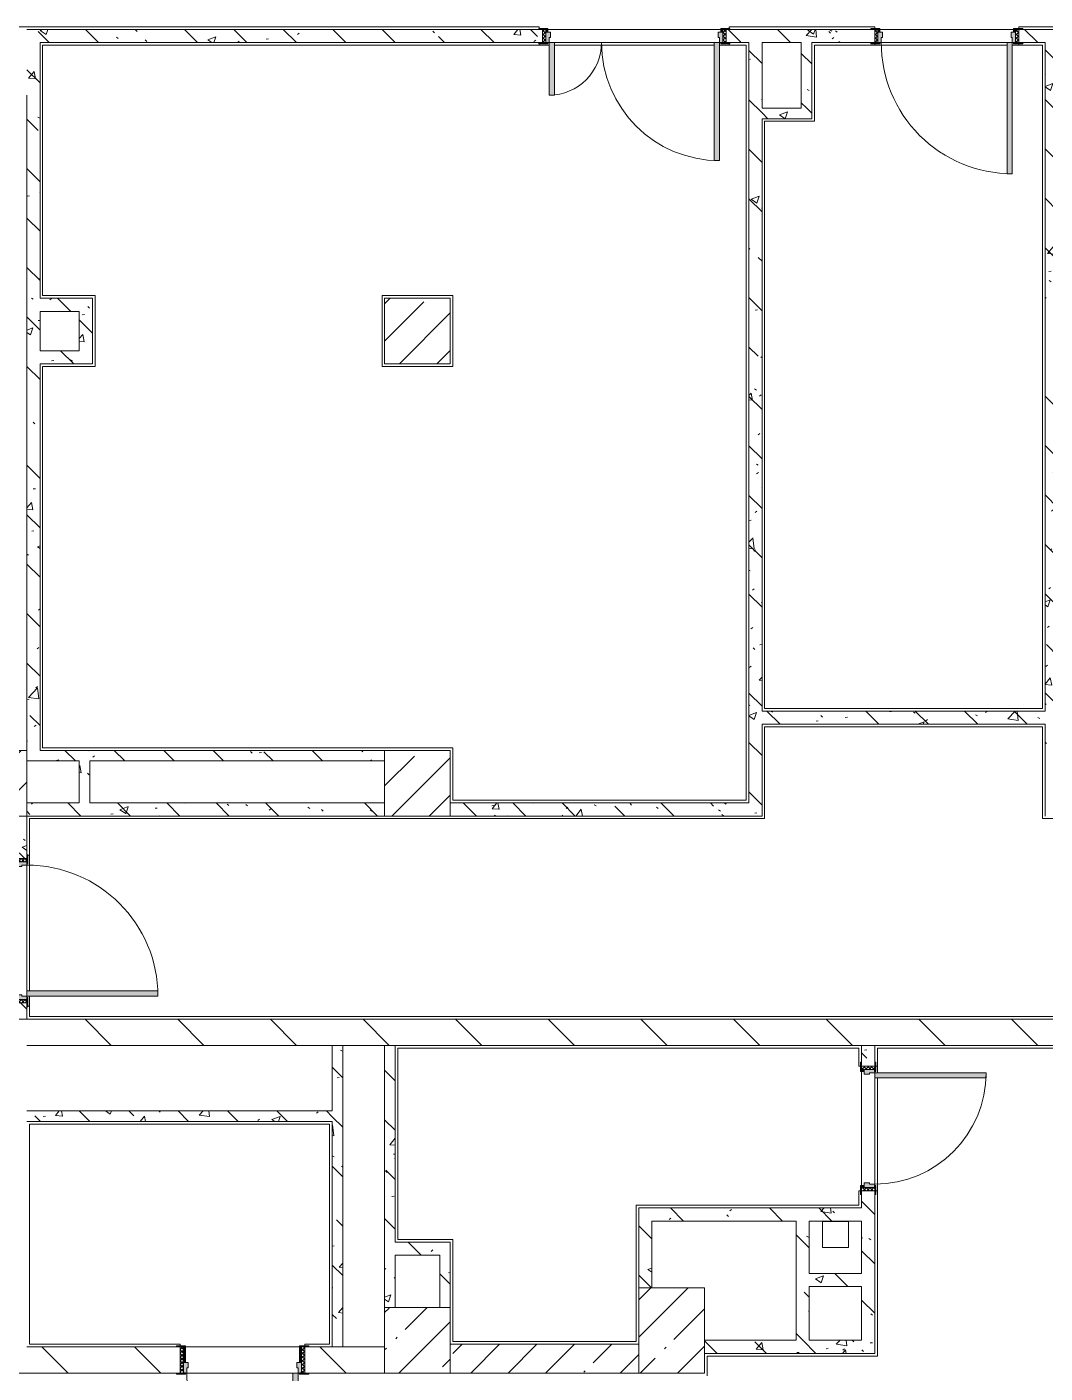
# Model space of a CAD drawing. Header units: millimetres. Extents: x 81671 to 282875, y -8553 to 29000.
# Drawn here: x 218569 to 226339, y 10900 to 21170 of the extents above; entities that cross this region are included whole.
import ezdxf

# ---------------------------------------------------------------- set-up
doc = ezdxf.new("R2010")
doc.units = ezdxf.units.MM
for name, color, linetype, lineweight, true_color in [('A-DOOR-5', 7, 'Continuous', 5, 0xe2e2e2), ('A-DOOR-6', 7, 'Continuous', 5, 0xaaaaaa), ('A-DOOR-FRAM-3', 7, 'Continuous', 5, 0xe2e2e2), ('A-DOOR-FRAM-4', 7, 'Continuous', 5, 0xaaaaaa), ('A-FLOR-3', 7, 'Continuous', 5, 0xaaaaaa), ('I-WALL-7', 7, 'Continuous', 5, 0x787878)]:
    doc.layers.add(name, color=color, linetype=linetype, lineweight=lineweight, true_color=true_color)
for name, color, linetype, lineweight in [('A-WALL', 7, 'Continuous', 9), ('I-WALL-5', 7, 'Continuous', 5), ('S-COLS-2', 7, 'Continuous', 5)]:
    doc.layers.add(name, color=color, linetype=linetype, lineweight=lineweight)
pattern_1 = [(135, (147759.1, 0), (-377.1708, -377.1708), [533.4, -88.9, 17.78, -88.9]), (135, (147759.1, 376.94), (-377.1708, -377.1708), []), (50, (147759.1, 0), (637.6445, -55.7866), [66.675, -733.425]), (355, (147759.1, 0), (-123.3494, 668.699), [53.34, -586.74]), (100.451, (147812.23, -4.65), (514.299, 612.908), [56.665, -623.315]), (46.184, (147759.1, 177.8), (948.7764, -147.15), [100.012, -1100.137]), (96.636, (147838.2, 165.5), (830.909, 865.997), [84.998, -934.973]), (351.184, (147759.1, 177.8), (830.918, 865.988), [80.01, -880.11]), (21, (147848, 133.35), (530.6506, -357.9283), [66.675, -733.425]), (326, (147848, 133.35), (216.308, 644.6585), [53.34, -586.74]), (71.451, (147892.2, 103.5), (746.9596, 286.7243), [56.665, -623.315]), (37.5, (147759.1, 0), (10.81053, 295.9426), [16.764, -562.864, 16.764, -578.866, -588.962]), (37.5, (147759.1, 0), (10.81053, 295.9426), [-1175.258, 16.764, -572.198]), (7.5, (147759.1, 0), (233.8692, 350.6318), [16.764, -322.834, 16.764, -549.529, -224.472]), (7.5, (147759.1, 0), (233.8692, 350.6318), [-905.891, 16.764, -207.708]), (327.5, (147560.85, 0), (474.5678, -20.0513), [16.764, -205.486, 16.764, -676.656, -920.115]), (327.5, (147560.85, 0), (474.5678, -20.0513), [-915.67, 16.764, -903.351]), (317.5, (147471.95, 0), (518.4522, 88.9934), [16.764, -272.161, 16.764, -443.738, -653.415]), (317.5, (147471.95, 0), (518.4522, 88.9934), [-749.427, 16.764, -636.651])]
pattern_2 = [(135, (1751.41, 114.685), (-14.14214, -14.14214), []), (225, (1751.41, 114.685), (14.14214, -14.14214), [])]
pattern_3 = [(45, (-371.384, 114.685), (-14.1421, 14.1421), []), (135, (-371.384, 114.685), (-14.1421, -14.1421), [])]
pattern_4 = [(135, (147759.1, 0), (-353.5534, -353.5534), [])]

# ---------------------------------------------------------------- blocks, each defined once
blk = doc.blocks.new('110_Дверь_СКБ_2Ст - Д-10а_п__ СОШ_Дв_1450x2100h_Горячий цех 2-32185694-1_4_3_птичка')
at = {"layer": 'A-DOOR-5'}
for points in [[(-598, 950), (-638, 950), (-638, 50), (-598, 50), (-598, 338)], [(622, 450), (622, 50), (662, 50), (662, 450)]]:
    blk.add_hatch(color=256, dxfattribs=at).paths.add_polyline_path(points)
h = blk.add_hatch(color=256, dxfattribs=at)
h.paths.add_polyline_path([(-638, 50), (-663, 50), (-663, -30), (-628, -30), (-628, 10), (-638, 10)])
h.paths.add_polyline_path([(687, 50), (662, 50), (662, 10), (652, 10), (652, -30), (687, -30)])
at = {"layer": 'A-DOOR-6'}
h = blk.add_hatch(dxfattribs=at)
h.set_pattern_fill('FP_23', color=256, style=0, pattern_type=2)
h.set_pattern_definition([(135, (1601.41, 114.685), (-14.14214, -14.14214), []), (225, (1601.41, 114.685), (14.14214, -14.14214), [])])
h.paths.add_polyline_path([(712, 50), (687, 50), (687, -50), (712, -50)])
at = {"layer": 'A-DOOR-FRAM-3'}
for points in [[(-712, 58), (-718, 58), (-718, 50), (-648, 50), (-648, 58), (-688, 58)], [(742, 58), (672, 58), (672, 50), (742, 50)], [(-663, -50), (-718, -50), (-718, -58), (-648, -58), (-648, -50)], [(-663, -30), (-663, -50), (-648, -50), (-648, -30)], [(672, -30), (672, -50), (687, -50), (687, -30)], [(712, -50), (672, -50), (672, -58), (742, -58), (737, -50), (737, -50)]]:
    blk.add_hatch(color=256, dxfattribs=at).paths.add_polyline_path(points)
at = {"layer": 'A-DOOR-FRAM-4'}
h = blk.add_hatch(dxfattribs=at)
h.set_pattern_fill('FP_24', color=256, style=0, pattern_type=2)
h.set_pattern_definition([(45, (-521.384, 114.685), (-14.1421, 14.1421), []), (135, (-521.384, 114.685), (-14.1421, -14.1421), [])])
h.paths.add_polyline_path([(-688, 50), (-688, -50), (-663, -50), (-663, 50)])
at = {"layer": 'A-DOOR-6'}
for p, q in [((-638, 950), (-638, 50)), ((-598, 950), (-638, 950)), ((-598, 50), (-598, 950)), ((662, 450), (622, 450)), ((622, 450), (622, 50)), ((662, 50), (662, 450)), ((-638, 50), (-598, 50)), ((622, 50), (662, 50))]:
    blk.add_line(p, q, dxfattribs=at)
for centre, radius, start, end in [((-638, 50), 900, 0, 90), ((662, 50), 400, 90, 180)]:
    blk.add_arc(centre, radius, start, end, dxfattribs=at)
at = {"layer": 'A-DOOR-FRAM-4'}
for p, q in [((-648, 58), (-718, 58)), ((-718, 58), (-718, 50)), ((-718, 50), (-648, 50)), ((-663, 50), (-688, 50)), ((-688, 50), (-688, -50)), ((-638, 50), (-663, 50)), ((-663, 50), (-663, -30)), ((-663, -50), (-663, 50)), ((-648, 50), (-648, 58)), ((-638, 10), (-638, 50)), ((-628, 10), (-638, 10)), ((-628, -30), (-628, 10)), ((662, 10), (652, 10)), ((652, 10), (652, -30)), ((662, 50), (662, 10)), ((687, 50), (662, 50)), ((742, 58), (672, 58)), ((672, 58), (672, 50)), ((672, 50), (742, 50)), ((687, -30), (687, 50)), ((712, 50), (687, 50)), ((687, 50), (687, -50)), ((712, -50), (712, 50)), ((742, 50), (742, 58)), ((-648, -50), (-718, -50)), ((-718, -50), (-718, -58)), ((-718, -58), (-648, -58)), ((-688, -50), (-663, -50)), ((-663, -30), (-628, -30)), ((-648, -30), (-663, -30)), ((-663, -30), (-663, -50)), ((-663, -50), (-648, -50)), ((-648, -50), (-648, -30)), ((-648, -58), (-648, -50)), ((652, -30), (687, -30)), ((687, -30), (672, -30)), ((672, -30), (672, -50)), ((672, -50), (687, -50)), ((742, -50), (672, -50)), ((672, -50), (672, -58)), ((672, -58), (742, -58)), ((687, -50), (687, -30)), ((687, -50), (712, -50)), ((742, -58), (742, -50))]:
    blk.add_line(p, q, dxfattribs=at)
blk = doc.blocks.new('BSC_Колонна _Прямоугольная - 650х500-23287315-1_4_3_птичка')
at = {"layer": 'S-COLS-2'}
h = blk.add_hatch(dxfattribs=at)
h.set_pattern_fill('FP_152', color=256, style=0, pattern_type=2)
h.set_pattern_definition([(135, (11225, -75730), (-285.1231, -285.1231), []), (135, (11225, -75444.88), (-285.1231, -285.1231), [504.031, -100.806, 16.764, -84.042])])
h.paths.add_polyline_path([(325, -30), (325, 250), (-325, 250), (-325, -250), (325, -250), (325, -107)])
for p, q in [((325, 250), (-325, 250)), ((-325, 250), (-325, -250)), ((325, -250), (325, 250)), ((-325, -250), (325, -250))]:
    blk.add_line(p, q, dxfattribs=at)
blk = doc.blocks.new('BSC_Колонна _Прямоугольная - 500х500-V98-1_4_3_птичка')
at = {"layer": 'S-COLS-2'}
h = blk.add_hatch(dxfattribs=at)
h.set_pattern_fill('FP_153', color=256, style=0, pattern_type=2)
h.set_pattern_definition([(45, (-73790, -11150), (-285.1231, 285.1231), []), (45, (-73504.88, -11150), (-285.1231, 285.1231), [504.031, -100.806, 16.764, -84.042])])
h.paths.add_polyline_path([(-250, -250), (250, -250), (250, 250), (-250, 246)])
for p, q in [((250, 250), (-250, 250)), ((-250, 250), (-250, -250)), ((250, -250), (250, 250)), ((-250, -250), (250, -250))]:
    blk.add_line(p, q, dxfattribs=at)
blk = doc.blocks.new('110_Дверь_СКБ_1Ст_Внутренняя1 - Д-7_п__950x2100h_Туалет EW30-32892359-1_4_3_птичка')
at = {"layer": 'A-DOOR-5'}
h = blk.add_hatch(color=256, dxfattribs=at)
h.paths.add_polyline_path([(462, 19), (462, 50), (437, 50), (437, 10), (427, 10), (427, -30), (462, -30), (462, -19)])
h.paths.add_polyline_path([(-403, -6), (-403, 10), (-413, 10), (-413, 50), (-438, 50), (-438, -30), (-403, -30)])
at = {"layer": 'A-DOOR-6'}
h = blk.add_hatch(dxfattribs=at)
h.set_pattern_fill('FP_21', color=256, style=0, pattern_type=2)
h.set_pattern_definition([(135, (1826.41, 114.685), (-14.14214, -14.14214), []), (225, (1826.41, 114.685), (14.14214, -14.14214), [])])
h.paths.add_polyline_path([(487, -50), (487, 50), (462, 50), (462, -50)])
at = {"layer": 'A-DOOR-FRAM-3'}
for points in [[(-373, 900), (-413, 900), (-413, 50), (-373, 50), (-373, 563)], [(-423, 50), (-423, 58), (-493, 58), (-493, 50), (-438, 50)], [(517, 58), (447, 56), (447, 50), (517, 50)], [(-423, -50), (-493, -50), (-493, -58), (-423, -58)], [(-423, -30), (-438, -30), (-438, -50), (-423, -50)], [(462, -30), (447, -30), (447, -50), (462, -50)], [(517, -50), (447, -50), (447, -58), (517, -58)]]:
    blk.add_hatch(color=256, dxfattribs=at).paths.add_polyline_path(points)
at = {"layer": 'A-DOOR-FRAM-4'}
h = blk.add_hatch(dxfattribs=at)
h.set_pattern_fill('FP_22', color=256, style=0, pattern_type=2)
h.set_pattern_definition([(45, (-296.384, 114.685), (-14.1421, 14.1421), []), (135, (-296.384, 114.685), (-14.1421, -14.1421), [])])
h.paths.add_polyline_path([(-438, -50), (-438, 50), (-463, 50), (-457, -50)])
at = {"layer": 'A-DOOR-6'}
for p, q in [((-413, 900), (-413, 50)), ((-373, 900), (-413, 900)), ((-373, 50), (-373, 900)), ((-413, 50), (-373, 50))]:
    blk.add_line(p, q, dxfattribs=at)
blk.add_arc((-413, 50), 850, 360, 90, dxfattribs=at)
at = {"layer": 'A-DOOR-FRAM-4'}
for p, q in [((-423, 58), (-493, 58)), ((-493, 58), (-493, 50)), ((-493, 50), (-423, 50)), ((-438, 50), (-463, 50)), ((-463, 50), (-463, -50)), ((-413, 50), (-438, 50)), ((-438, 50), (-438, -30)), ((-438, -50), (-438, 50)), ((-423, 50), (-438, 50)), ((-438, 50), (-438, 49)), ((-438, 49), (-423, 49)), ((-423, 50), (-423, 58)), ((-423, 49), (-423, 50)), ((-413, 10), (-413, 50)), ((-403, 10), (-413, 10)), ((-403, -30), (-403, 10)), ((437, 10), (427, 10)), ((427, 10), (427, -30)), ((437, 50), (437, 10)), ((462, 50), (437, 50)), ((517, 58), (447, 58)), ((447, 58), (447, 50)), ((462, 50), (447, 50)), ((447, 50), (447, 49)), ((447, 50), (517, 50)), ((447, 49), (462, 49)), ((462, -30), (462, 50)), ((487, 50), (462, 50)), ((462, 50), (462, -50)), ((462, 49), (462, 50)), ((487, -50), (487, 50)), ((517, 50), (517, 58)), ((-423, -50), (-493, -50)), ((-493, -50), (-493, -58)), ((-493, -58), (-423, -58)), ((-463, -50), (-438, -50)), ((-438, -30), (-403, -30)), ((-423, -30), (-438, -30)), ((-438, -30), (-438, -50)), ((-438, -50), (-423, -50)), ((-423, -50), (-423, -30)), ((-423, -58), (-423, -50)), ((427, -30), (462, -30)), ((462, -30), (447, -30)), ((447, -30), (447, -50)), ((447, -50), (462, -50)), ((517, -50), (447, -50)), ((447, -50), (447, -58)), ((447, -58), (517, -58)), ((462, -50), (462, -30)), ((462, -50), (487, -50)), ((517, -58), (517, -50))]:
    blk.add_line(p, q, dxfattribs=at)
blk = doc.blocks.new('110_Дверь_СКБ_1Ст_Внутренняя1 - Д-17д _Д-9_ 950x2100h_ПУИ_ С_У персонала-24300662-1_4_3_птичка')
at = {"layer": 'A-DOOR-5'}
h = blk.add_hatch(color=256, dxfattribs=at)
h.paths.add_polyline_path([(462, 100), (437, 100), (437, 60), (427, 60), (427, 20), (462, 20)])
h.paths.add_polyline_path([(-423, 100), (-438, 100), (-438, 20), (-403, 20), (-403, 60), (-413, 60), (-413, 100)])
at = {"layer": 'A-DOOR-6'}
h = blk.add_hatch(dxfattribs=at)
h.set_pattern_fill('FP_6', color=256, style=0, pattern_type=2)
h.set_pattern_definition([(135, (1826.41, 164.685), (-14.14214, -14.14214), []), (225, (1826.41, 164.685), (14.14214, -14.14214), [])])
h.paths.add_polyline_path([(487, 100), (462, 100), (462, -100), (487, -100)])
at = {"layer": 'A-DOOR-FRAM-3'}
for points in [[(-413, 950), (-413, 100), (-373, 104), (-373, 950), (-401, 950)], [(-463, 108), (-493, 108), (-493, 100), (-423, 104), (-423, 108), (-454, 108)], [(447, 108), (447, 100), (517, 100), (517, 108), (462, 108)], [(-423, 20), (-438, 20), (-438, -100), (-423, -100)], [(447, 20), (447, -100), (462, -100), (462, 20)], [(-423, -100), (-493, -100), (-493, -108), (-423, -108)], [(517, -100), (447, -100), (447, -108), (517, -108)]]:
    blk.add_hatch(color=256, dxfattribs=at).paths.add_polyline_path(points)
at = {"layer": 'A-DOOR-FRAM-4'}
h = blk.add_hatch(dxfattribs=at)
h.set_pattern_fill('FP_7', color=256, style=0, pattern_type=2)
h.set_pattern_definition([(45, (-296.384, 164.685), (-14.1421, 14.1421), []), (135, (-296.384, 164.685), (-14.1421, -14.1421), [])])
h.paths.add_polyline_path([(-463, 100), (-463, -100), (-438, -100), (-438, 100)])
at = {"layer": 'A-DOOR-6'}
for p, q in [((-413, 950), (-413, 100)), ((-373, 950), (-413, 950)), ((-373, 100), (-373, 950)), ((-413, 100), (-373, 100))]:
    blk.add_line(p, q, dxfattribs=at)
blk.add_arc((-413, 100), 850, 360, 90, dxfattribs=at)
at = {"layer": 'A-DOOR-FRAM-4'}
for p, q in [((-423, 108), (-493, 108)), ((-493, 108), (-493, 100)), ((-423, 100), (-423, 108)), ((517, 108), (447, 108)), ((447, 108), (447, 100)), ((517, 100), (517, 108)), ((-493, 100), (-423, 100)), ((-438, 100), (-463, 100)), ((-463, 100), (-463, -100)), ((-413, 100), (-438, 100)), ((-438, 100), (-438, 20)), ((-438, -100), (-438, 100)), ((-423, 100), (-438, 100)), ((-438, 100), (-438, 99)), ((-438, 99), (-423, 99)), ((-438, 20), (-403, 20)), ((-423, 20), (-438, 20)), ((-438, 20), (-438, -100)), ((-423, 99), (-423, 100)), ((-423, -100), (-423, 20)), ((-413, 60), (-413, 100)), ((-403, 60), (-413, 60)), ((-403, 20), (-403, 60)), ((437, 60), (427, 60)), ((427, 60), (427, 20)), ((427, 20), (462, 20)), ((437, 100), (437, 60)), ((462, 100), (437, 100)), ((462, 100), (447, 100)), ((447, 100), (447, 99)), ((447, 100), (517, 100)), ((447, 99), (462, 99)), ((462, 20), (447, 20)), ((447, 20), (447, -100)), ((462, 20), (462, 100)), ((487, 100), (462, 100)), ((462, 100), (462, -100)), ((462, 99), (462, 100)), ((462, -100), (462, 20)), ((487, -100), (487, 100)), ((-423, -100), (-493, -100)), ((-493, -100), (-493, -108)), ((-463, -100), (-438, -100)), ((-438, -100), (-423, -100)), ((-423, -108), (-423, -100)), ((447, -100), (462, -100)), ((517, -100), (447, -100)), ((447, -100), (447, -108)), ((462, -100), (487, -100)), ((517, -108), (517, -100)), ((-493, -108), (-423, -108)), ((447, -108), (517, -108))]:
    blk.add_line(p, q, dxfattribs=at)
blk = doc.blocks.new('110_Дверь_СКБ_1Ст_Внутренняя1 - Д-11п 1100x2100h_кладовые _все__ коридор _между помещениями блока столовой__ моечные _все_ 2-V89-1_4_3_птичка')
at = {"layer": 'A-DOOR-5'}
h = blk.add_hatch(color=256, dxfattribs=at)
h.paths.add_polyline_path([(512.5, 50), (512.5, 10), (502.5, 10), (502.5, -30), (537.5, -30), (537.5, 50), (522.5, 50)])
h.paths.add_polyline_path([(-497.5, 50), (-512.5, 50), (-512.5, -30), (-477.5, -30), (-477.5, 10), (-487.5, 10), (-487.5, 50)])
at = {"layer": 'A-DOOR-6'}
h = blk.add_hatch(dxfattribs=at)
h.set_pattern_fill('FP_17', color=256, style=0, pattern_type=2)
h.set_pattern_definition(pattern_2)
h.paths.add_polyline_path([(562.5, 50), (537.5, 50), (537.5, -50), (562.5, -50)])
at = {"layer": 'A-DOOR-FRAM-3'}
for points in [[(-487.5, 1050), (-487.5, 50), (-447.5, 50), (-447.5, 1050)], [(-537.5, 58), (-567.5, 58), (-567.5, 50), (-497.5, 50), (-497.5, 58), (-517.5, 58)], [(592.5, 58), (522.5, 58), (522.5, 50), (592.5, 50)], [(-537.5, -50), (-567.5, -50), (-567.5, -58), (-497.5, -58), (-497.5, -50), (-513.9, -50)], [(-512.5, -30), (-512.5, -50), (-497.5, -50), (-497.5, -30)], [(522.5, -30), (522.5, -50), (537.5, -50), (537.5, -30)], [(562.5, -50), (522.5, -55.2), (522.5, -58), (592.5, -58), (592.5, -50)]]:
    blk.add_hatch(color=256, dxfattribs=at).paths.add_polyline_path(points)
at = {"layer": 'A-DOOR-FRAM-4'}
h = blk.add_hatch(dxfattribs=at)
h.set_pattern_fill('FP_18', color=256, style=0, pattern_type=2)
h.set_pattern_definition(pattern_3)
h.paths.add_polyline_path([(-512.5, 50), (-537.5, 50), (-537.5, -50), (-512.5, -48.8)])
at = {"layer": 'A-DOOR-6'}
for p, q in [((-487.5, 1050), (-487.5, 50)), ((-447.5, 1050), (-487.5, 1050)), ((-447.5, 50), (-447.5, 1050)), ((-487.5, 50), (-447.5, 50))]:
    blk.add_line(p, q, dxfattribs=at)
blk.add_arc((-487.5, 50), 1000, 360, 90, dxfattribs=at)
at = {"layer": 'A-DOOR-FRAM-4'}
for p, q in [((-497.5, 58), (-567.5, 58)), ((-567.5, 58), (-567.5, 50)), ((-567.5, 50), (-497.5, 50)), ((-512.5, 50), (-537.5, 50)), ((-537.5, 50), (-537.5, -50)), ((-487.5, 50), (-512.5, 50)), ((-512.5, 50), (-512.5, -30)), ((-512.5, -50), (-512.5, 50)), ((-497.5, 50), (-512.5, 50)), ((-512.5, 50), (-512.5, 49)), ((-512.5, 49), (-497.5, 49)), ((-497.5, 50), (-497.5, 58)), ((-497.5, 49), (-497.5, 50)), ((-487.5, 10), (-487.5, 50)), ((-477.5, 10), (-487.5, 10)), ((-477.5, -30), (-477.5, 10)), ((512.5, 10), (502.5, 10)), ((502.5, 10), (502.5, -30)), ((512.5, 50), (512.5, 10)), ((537.5, 50), (512.5, 50)), ((592.5, 58), (522.5, 58)), ((522.5, 58), (522.5, 50)), ((537.5, 50), (522.5, 50)), ((522.5, 50), (522.5, 49)), ((522.5, 50), (592.5, 50)), ((522.5, 49), (537.5, 49)), ((537.5, -30), (537.5, 50)), ((562.5, 50), (537.5, 50)), ((537.5, 50), (537.5, -50)), ((537.5, 49), (537.5, 50)), ((562.5, -50), (562.5, 50)), ((592.5, 50), (592.5, 58)), ((-497.5, -50), (-567.5, -50)), ((-567.5, -50), (-567.5, -58)), ((-567.5, -58), (-497.5, -58)), ((-537.5, -50), (-512.5, -50)), ((-512.5, -30), (-477.5, -30)), ((-497.5, -30), (-512.5, -30)), ((-512.5, -30), (-512.5, -50)), ((-512.5, -50), (-497.5, -50)), ((-497.5, -50), (-497.5, -30)), ((-497.5, -58), (-497.5, -50)), ((502.5, -30), (537.5, -30)), ((537.5, -30), (522.5, -30)), ((522.5, -30), (522.5, -50)), ((522.5, -50), (537.5, -50)), ((592.5, -50), (522.5, -50)), ((522.5, -50), (522.5, -58)), ((522.5, -58), (592.5, -58)), ((537.5, -50), (537.5, -30)), ((537.5, -50), (562.5, -50)), ((592.5, -58), (592.5, -50))]:
    blk.add_line(p, q, dxfattribs=at)
blk = doc.blocks.new('BSC_Колонна _Прямоугольная - 500х500-V126-1_4_3_птичка')
at = {"layer": 'S-COLS-2'}
h = blk.add_hatch(dxfattribs=at)
h.set_pattern_fill('FP_166', color=256, style=0, pattern_type=2)
h.set_pattern_definition([(45, (-70560, -15400), (-285.1231, 285.1231), []), (45, (-70274.88, -15400), (-285.1231, 285.1231), [504.031, -100.806, 16.764, -84.042])])
h.paths.add_polyline_path([(-250, -250), (250, -250), (250, 250), (-250, 250), (-250, 130)])
for p, q in [((250, 250), (-250, 250)), ((-250, 250), (-250, -250)), ((250, -250), (250, 250)), ((-250, -250), (250, -250))]:
    blk.add_line(p, q, dxfattribs=at)
blk = doc.blocks.new('BSC_Колонна _Прямоугольная - 500х500-V127-1_4_3_птичка')
at = {"layer": 'S-COLS-2'}
h = blk.add_hatch(dxfattribs=at)
h.set_pattern_fill('FP_167', color=256, style=0, pattern_type=2)
h.set_pattern_definition([(45, (-73790, -15400), (-285.1231, 285.1231), []), (45, (-73504.88, -15400), (-285.1231, 285.1231), [504.031, -100.806, 16.764, -84.042])])
h.paths.add_polyline_path([(-250, -250), (250, -250), (250, 250), (-250, 250), (-250, -195)])
for p, q in [((250, 250), (-250, 250)), ((-250, 250), (-250, -250)), ((250, -250), (250, 250)), ((-250, -250), (250, -250))]:
    blk.add_line(p, q, dxfattribs=at)
blk = doc.blocks.new('BSC_Колонна _Прямоугольная - 500х500-V145-1_4_3_птичка')
at = {"layer": 'S-COLS-2'}
h = blk.add_hatch(dxfattribs=at)
h.set_pattern_fill('FP_177', color=256, style=0, pattern_type=2)
h.set_pattern_definition([(45, (-73790, -18850), (-285.1231, 285.1231), []), (45, (-73504.88, -18850), (-285.1231, 285.1231), [504.031, -100.806, 16.764, -84.042])])
h.paths.add_polyline_path([(250, -250), (247, 250), (-250, 250), (-250, -250)])
for p, q in [((250, 250), (-250, 250)), ((-250, 250), (-250, -250)), ((250, -250), (250, 250)), ((-250, -250), (250, -250))]:
    blk.add_line(p, q, dxfattribs=at)
blk = doc.blocks.new('110_Дверь_СКБ_1Ст_Внутренняя1 - Д-12 EIW 1100x2100h_кладовые _все__ коридор _между помещениями блока столовой__ моечные _все_-32933558-1_4_3_птичка')
at = {"layer": 'A-DOOR-5'}
h = blk.add_hatch(color=256, dxfattribs=at)
h.paths.add_polyline_path([(537.5, -30), (537.5, 50), (512.5, 50), (512.5, 10), (502.5, 10), (502.5, -30), (512.5, -30)])
h.paths.add_polyline_path([(-477.5, 10), (-487.5, 10), (-487.5, 50), (-512.5, 50), (-512.5, -30), (-477.5, -30), (-477.5, -6)])
at = {"layer": 'A-DOOR-6'}
h = blk.add_hatch(dxfattribs=at)
h.set_pattern_fill('FP_17', color=256, style=0, pattern_type=2)
h.set_pattern_definition(pattern_2)
h.paths.add_polyline_path([(562.5, 50), (537.5, 50), (537.5, -50), (562.5, -50)])
at = {"layer": 'A-DOOR-FRAM-3'}
for points in [[(512.5, 863.5), (512.5, 1050), (472.5, 1050), (472.5, 50), (512.5, 50), (512.5, 667.7)], [(-497.5, 50), (-497.5, 58), (-567.5, 58), (-562.5, 50), (-512.5, 50)], [(592.5, 50), (587.5, 58), (522.5, 58), (522.5, 50), (587.5, 50)], [(-497.5, -58), (-497.5, -50), (-567.5, -50), (-562.5, -58), (-512.5, -58)], [(-497.5, -30), (-512.5, -30), (-512.5, -50), (-497.5, -50)], [(537.5, -30), (522.5, -30), (522.5, -50), (537.5, -50)], [(592.5, -50), (522.5, -50), (522.5, -58), (592.5, -58)]]:
    blk.add_hatch(color=256, dxfattribs=at).paths.add_polyline_path(points)
at = {"layer": 'A-DOOR-FRAM-4'}
h = blk.add_hatch(dxfattribs=at)
h.set_pattern_fill('FP_18', color=256, style=0, pattern_type=2)
h.set_pattern_definition(pattern_3)
h.paths.add_polyline_path([(-512.5, 50), (-537.5, 50), (-537.5, -50), (-512.5, -50)])
at = {"layer": 'A-DOOR-6'}
for p, q in [((512.5, 1050), (472.5, 1050)), ((472.5, 1050), (472.5, 50)), ((512.5, 50), (512.5, 1050)), ((472.5, 50), (512.5, 50))]:
    blk.add_line(p, q, dxfattribs=at)
blk.add_arc((512.5, 50), 1000, 90, 180, dxfattribs=at)
at = {"layer": 'A-DOOR-FRAM-4'}
for p, q in [((-497.5, 58), (-567.5, 58)), ((-567.5, 58), (-567.5, 50)), ((-567.5, 50), (-497.5, 50)), ((-512.5, 50), (-537.5, 50)), ((-537.5, 50), (-537.5, -50)), ((-487.5, 50), (-512.5, 50)), ((-512.5, 50), (-512.5, -30)), ((-512.5, -50), (-512.5, 50)), ((-497.5, 50), (-512.5, 50)), ((-512.5, 50), (-512.5, 49)), ((-512.5, 49), (-497.5, 49)), ((-497.5, 50), (-497.5, 58)), ((-497.5, 49), (-497.5, 50)), ((-487.5, 10), (-487.5, 50)), ((-477.5, 10), (-487.5, 10)), ((-477.5, -30), (-477.5, 10)), ((512.5, 10), (502.5, 10)), ((502.5, 10), (502.5, -30)), ((512.5, 50), (512.5, 10)), ((537.5, 50), (512.5, 50)), ((592.5, 58), (522.5, 58)), ((522.5, 58), (522.5, 50)), ((537.5, 50), (522.5, 50)), ((522.5, 50), (522.5, 49)), ((522.5, 50), (592.5, 50)), ((522.5, 49), (537.5, 49)), ((537.5, -30), (537.5, 50)), ((562.5, 50), (537.5, 50)), ((537.5, 50), (537.5, -50)), ((537.5, 49), (537.5, 50)), ((562.5, -50), (562.5, 50)), ((592.5, 50), (592.5, 58)), ((-497.5, -50), (-567.5, -50)), ((-567.5, -50), (-567.5, -58)), ((-567.5, -58), (-497.5, -58)), ((-537.5, -50), (-512.5, -50)), ((-512.5, -30), (-477.5, -30)), ((-497.5, -30), (-512.5, -30)), ((-512.5, -30), (-512.5, -50)), ((-512.5, -50), (-497.5, -50)), ((-497.5, -50), (-497.5, -30)), ((-497.5, -58), (-497.5, -50)), ((502.5, -30), (537.5, -30)), ((537.5, -30), (522.5, -30)), ((522.5, -30), (522.5, -50)), ((522.5, -50), (537.5, -50)), ((592.5, -50), (522.5, -50)), ((522.5, -50), (522.5, -58)), ((522.5, -58), (592.5, -58)), ((537.5, -50), (537.5, -30)), ((537.5, -50), (562.5, -50)), ((592.5, -58), (592.5, -50))]:
    blk.add_line(p, q, dxfattribs=at)

msp = doc.modelspace()

# ---------------------------------------------------------------- hatches: boundary and pattern name
at = {"layer": 'I-WALL-5'}
h = msp.add_hatch(dxfattribs=at)
h.set_pattern_fill('FP_128', color=256, style=0, pattern_type=2)
h.set_pattern_definition(pattern_4)
h.paths.add_polyline_path([(224198.9, 13400), (232459.1, 13400), (232459.1, 13600), (216409.1, 13600), (216409.1, 13400), (223855.1, 13400)])
h = msp.add_hatch(dxfattribs=at)
h.set_pattern_fill('FP_128', color=256, style=0, pattern_type=2)
h.set_pattern_definition(pattern_4)
h.paths.add_polyline_path([(220688.9, 10900), (221299.1, 10900), (221299.1, 11100), (220688.9, 11100)])
h.paths.add_polyline_path([(211845.1, 10900), (214319.1, 10900), (214319.1, 11100), (209919.1, 11100), (209919.1, 10900)])
h.paths.add_polyline_path([(215394.1, 10900), (216427.9, 10900), (216427.9, 11100), (214519.1, 11100), (214519.1, 10900), (214642.2, 10900)])
h.paths.add_polyline_path([(219738.9, 10900), (219738.9, 11100), (217377.9, 11100), (217377.9, 10900), (219708.9, 10900)])
h = msp.add_hatch(dxfattribs=at)
h.set_pattern_fill('FP_98', color=256, style=0, pattern_type=2)
h.set_pattern_definition([(45, (147759.1, 0), (-285.1231, 285.1231), []), (45, (148044.2, 0), (-285.1231, 285.1231), [504.031, -100.806, 16.764, -84.042])])
h.paths.add_polyline_path([(223239.1, 10900), (223239.1, 11120), (221799.1, 11120), (221799.1, 10900), (223219.1, 10900)])
at = {"layer": 'I-WALL-7'}
h = msp.add_hatch(dxfattribs=at)
h.set_pattern_fill('FP_127', color=256, style=0, pattern_type=2)
h.set_pattern_definition(pattern_1)
h.paths.add_polyline_path([(216844.1, 21050), (216844.1, 21150), (216029.1, 21150), (216029.1, 21050), (216814.1, 21050)])
h.paths.add_polyline_path([(223903.9, 21050), (225038.9, 21050), (225038.9, 21150), (223903.9, 21150)])
h.paths.add_polyline_path([(226209.1, 21050), (226338.9, 21050), (226338.9, 21150), (226138.9, 21150), (226138.9, 21050), (226168.9, 21050)])
h.paths.add_polyline_path([(218069.1, 21050), (218069.1, 21150), (217944.1, 21150), (217944.1, 21050), (218049.1, 21050)])
h.paths.add_polyline_path([(222478.9, 21050), (222503.9, 21050), (222503.9, 21150), (218569.1, 21150), (218569.1, 21050), (222473.9, 21050)])
h = msp.add_hatch(dxfattribs=at)
h.set_pattern_fill('FP_127', color=256, style=0, pattern_type=2)
h.set_pattern_definition(pattern_1)
h.paths.add_polyline_path([(226338.9, 15150), (226339.1, 15150.8), (226339.1, 15650), (226438.9, 15650), (226438.9, 18600), (226339.1, 18600), (226339.1, 19100), (226438.9, 19100), (226438.9, 21150), (226338.9, 21150), (226338.9, 15325.4)])
h = msp.add_hatch(dxfattribs=at)
h.set_pattern_fill('FP_127', color=256, style=0, pattern_type=2)
h.set_pattern_definition(pattern_1)
h.paths.add_polyline_path([(218569.1, 15570), (218669.1, 15570), (218669.1, 21050), (218569.1, 21050), (218569.1, 15650)])
h = msp.add_hatch(dxfattribs=at)
h.set_pattern_fill('FP_127', color=256, style=0, pattern_type=2)
h.set_pattern_definition(pattern_1)
h.paths.add_polyline_path([(224178.9, 15150), (224178.9, 21050), (224078.9, 21047.1), (224078.9, 15150)])
h = msp.add_hatch(dxfattribs=at)
h.set_pattern_fill('FP_127', color=256, style=0, pattern_type=2)
h.set_pattern_definition(pattern_1)
h.paths.add_polyline_path([(224558.6, 20550), (224558.6, 21050), (224478.6, 21050), (224478.6, 20550)])
h = msp.add_hatch(dxfattribs=at)
h.set_pattern_fill('FP_127', color=256, style=0, pattern_type=2)
h.set_pattern_definition(pattern_1)
h.paths.add_polyline_path([(224558.6, 20470), (224558.6, 20550), (224178.9, 20550), (224178.9, 20470), (224478.6, 20470)])
h = msp.add_hatch(dxfattribs=at)
h.set_pattern_fill('FP_127', color=256, style=0, pattern_type=2)
h.set_pattern_definition(pattern_1)
h.paths.add_polyline_path([(218969.1, 19000), (218969.1, 19100), (218669.1, 19100), (218674.2, 19000), (218689.1, 19000)])
h = msp.add_hatch(dxfattribs=at)
h.set_pattern_fill('FP_127', color=256, style=0, pattern_type=2)
h.set_pattern_definition(pattern_1)
h.paths.add_polyline_path([(219069.1, 18700), (219069.1, 19100), (218969.1, 19100), (218969.1, 18700)])
h = msp.add_hatch(dxfattribs=at)
h.set_pattern_fill('FP_127', color=256, style=0, pattern_type=2)
h.set_pattern_definition(pattern_1)
h.paths.add_polyline_path([(219069.1, 18600), (219069.1, 18700), (218669.1, 18700), (218673.4, 18600), (218689.1, 18600)])
h = msp.add_hatch(dxfattribs=at)
h.set_pattern_fill('FP_127', color=256, style=0, pattern_type=2)
h.set_pattern_definition(pattern_1)
h.paths.add_polyline_path([(226318.9, 15850), (226338.9, 15850), (226338.9, 15950), (224178.9, 15950), (224178.9, 15850), (225602.9, 15850)])
h = msp.add_hatch(dxfattribs=at)
h.set_pattern_fill('FP_127', color=256, style=0, pattern_type=2)
h.set_pattern_definition(pattern_1)
h.paths.add_polyline_path([(218689.1, 15570), (221299.1, 15570), (221299.1, 15650), (218669.1, 15650), (218669.1, 15570), (218675.3, 15570)])
h = msp.add_hatch(dxfattribs=at)
h.set_pattern_fill('FP_127', color=256, style=0, pattern_type=2)
h.set_pattern_definition(pattern_1)
h.paths.add_polyline_path([(218969.1, 15250), (219049.1, 15250), (219049.1, 15570), (218969.1, 15570), (218969.1, 15428.6)])
h = msp.add_hatch(dxfattribs=at)
h.set_pattern_fill('FP_127', color=256, style=0, pattern_type=2)
h.set_pattern_definition(pattern_1)
h.paths.add_polyline_path([(224058.9, 15150), (224078.9, 15150), (224078.9, 15250), (221799.1, 15250), (221799.1, 15150), (222832.8, 15150)])
h.paths.add_polyline_path([(218589.1, 15150), (221299.1, 15150), (221299.1, 15250), (218569.1, 15250), (218569.1, 15150)])
h = msp.add_hatch(dxfattribs=at)
h.set_pattern_fill('FP_127', color=256, style=0, pattern_type=2)
h.set_pattern_definition(pattern_1)
h.paths.add_polyline_path([(218514.8, 13600), (218569.1, 13600), (218569.1, 13725), (218469.1, 13725), (218469.1, 13600), (218489.1, 13600)])
h.paths.add_polyline_path([(218569.1, 14825), (218569.1, 15150), (218469.1, 15150), (218469.1, 14825)])
h = msp.add_hatch(dxfattribs=at)
h.set_pattern_fill('FP_127', color=256, style=0, pattern_type=2)
h.set_pattern_definition(pattern_1)
h.paths.add_polyline_path([(220979.1, 11100), (220979.1, 13400), (220899.1, 13400), (220899.1, 11100)])
h = msp.add_hatch(dxfattribs=at)
h.set_pattern_fill('FP_127', color=256, style=0, pattern_type=2)
h.set_pattern_definition(pattern_1)
h.paths.add_polyline_path([(221329.1, 11400), (221379.1, 11400), (221379.1, 13400), (221299.1, 13400), (221299.1, 11400)])
h = msp.add_hatch(dxfattribs=at)
h.set_pattern_fill('FP_127', color=256, style=0, pattern_type=2)
h.set_pattern_definition(pattern_1)
h.paths.add_polyline_path([(224938.9, 11050), (225038.9, 11053.2), (225038.9, 12291.1), (224938.9, 12291.1), (224938.9, 11150)])
h.paths.add_polyline_path([(224940.3, 13241.1), (225038.9, 13241.1), (225038.9, 13400), (224938.9, 13400), (224938.9, 13241.1)])
h = msp.add_hatch(dxfattribs=at)
h.set_pattern_fill('FP_127', color=256, style=0, pattern_type=2)
h.set_pattern_definition(pattern_1)
h.paths.add_polyline_path([(220881.4, 12820), (220899.1, 12820), (220899.1, 12900), (218569.1, 12900), (218569.1, 12820), (220879.1, 12820)])
h = msp.add_hatch(dxfattribs=at)
h.set_pattern_fill('FP_127', color=256, style=0, pattern_type=2)
h.set_pattern_definition(pattern_1)
h.paths.add_polyline_path([(223239.1, 12060), (224938.9, 12060), (224938.9, 12160), (223239.1, 12160)])
h = msp.add_hatch(dxfattribs=at)
h.set_pattern_fill('FP_127', color=256, style=0, pattern_type=2)
h.set_pattern_definition(pattern_1)
h.paths.add_polyline_path([(223239.1, 11550), (223339.1, 11550), (223339.1, 12060), (223239.1, 12057), (223239.1, 11880.8)])
h = msp.add_hatch(dxfattribs=at)
h.set_pattern_fill('FP_127', color=256, style=0, pattern_type=2)
h.set_pattern_definition(pattern_1)
h.paths.add_polyline_path([(224485, 11150), (224538.9, 11150), (224538.9, 12060), (224438.9, 12055.6), (224439.8, 11150)])
h = msp.add_hatch(dxfattribs=at)
h.set_pattern_fill('FP_127', color=256, style=0, pattern_type=2)
h.set_pattern_definition(pattern_1)
h.paths.add_polyline_path([(221719.1, 11800), (221719.1, 11900), (221379.1, 11900), (221379.1, 11800), (221399.1, 11800)])
h = msp.add_hatch(dxfattribs=at)
h.set_pattern_fill('FP_127', color=256, style=0, pattern_type=2)
h.set_pattern_definition(pattern_1)
h.paths.add_polyline_path([(221799.1, 11400), (221799.1, 11900), (221719.1, 11900), (221719.1, 11400)])
h = msp.add_hatch(dxfattribs=at)
h.set_pattern_fill('FP_127', color=256, style=0, pattern_type=2)
h.set_pattern_definition(pattern_1)
h.paths.add_polyline_path([(224839.6, 11560), (224938.9, 11560), (224938.9, 11660), (224538.9, 11660), (224538.9, 11560), (224765.4, 11560)])
h = msp.add_hatch(dxfattribs=at)
h.set_pattern_fill('FP_127', color=256, style=0, pattern_type=2)
h.set_pattern_definition(pattern_1)
h.paths.add_polyline_path([(224938.9, 11050), (224938.9, 11150), (223739.1, 11150), (223739.1, 11050), (224689.1, 11050)])

# ---------------------------------------------------------------- linework, layer by layer
at = {"layer": 'A-FLOR-3'}
for p, q in [((217944.1, 21170), (222478.9, 21170)), ((222478.9, 21170), (222478.9, 21158)), ((223927.9, 21158), (223927.9, 21170)), ((223927.9, 21170), (225038.9, 21170)), ((225038.9, 21170), (225038.9, 21158)), ((226138.9, 21158), (226138.9, 21170)), ((226138.9, 21170), (226458.9, 21170)), ((222553.9, 21030), (218689.1, 21030)), ((218689.1, 21030), (218689.1, 19120)), ((222478.9, 21042), (222478.9, 21030)), ((222593.9, 21030), (223813.9, 21030)), ((224058.9, 21030), (223853.9, 21030)), ((223927.9, 21030), (223927.9, 21042)), ((224058.9, 15270), (224058.9, 21030)), ((226048.9, 21030), (224578.6, 21030)), ((224578.6, 21030), (224578.6, 20450)), ((225038.9, 21042), (225038.9, 21030)), ((226318.9, 21030), (226088.9, 21030)), ((226138.9, 21030), (226138.9, 21042)), ((226318.9, 15970), (226318.9, 21030)), ((224578.6, 20450), (224198.9, 20450)), ((224198.9, 20450), (224198.9, 15970)), ((218689.1, 19120), (219089.1, 19120)), ((219089.1, 19120), (219089.1, 18580)), ((221279.1, 18580), (221279.1, 19120)), ((221279.1, 19120), (221819.1, 19120)), ((221819.1, 19120), (221819.1, 18580)), ((219089.1, 18580), (218689.1, 18580)), ((218689.1, 18580), (218689.1, 15670)), ((221819.1, 18580), (221279.1, 18580)), ((224198.9, 15970), (226318.9, 15970)), ((226319.1, 15830), (224198.9, 15830)), ((224198.9, 15830), (224198.9, 15130)), ((226319.1, 15130), (226319.1, 15830)), ((218689.1, 15670), (221819.1, 15670)), ((221819.1, 15670), (221819.1, 15270)), ((221819.1, 15270), (224058.9, 15270)), ((224198.9, 15130), (218589.1, 15130)), ((218589.1, 15130), (218589.1, 13815)), ((226859.1, 15130), (226319.1, 15130)), ((218589.1, 14850), (218577.1, 14850)), ((218589.1, 13775), (218589.1, 13620)), ((218577.1, 13700), (218589.1, 13700)), ((218589.1, 13620), (232899.1, 13620)), ((224918.9, 13380), (221399.1, 13380)), ((221399.1, 13380), (221399.1, 11920)), ((224918.9, 13241.1), (224918.9, 13380)), ((225058.9, 13380), (225058.9, 13191.1)), ((230316.1, 13380), (225058.9, 13380)), ((224930.9, 13241.1), (224918.9, 13241.1)), ((225058.9, 13241.1), (225046.9, 13241.1)), ((225058.9, 13151.1), (225058.9, 11030)), ((220879.1, 12800), (218589.1, 12800)), ((218589.1, 12800), (218589.1, 11120)), ((220879.1, 11120), (220879.1, 12800)), ((224918.9, 12180), (224918.9, 12291.1)), ((224918.9, 12291.1), (224930.9, 12291.1)), ((225046.9, 12291.1), (225058.9, 12291.1)), ((223219.1, 11140), (223219.1, 12180)), ((223219.1, 12180), (224918.9, 12180)), ((224639.6, 12057), (224839.6, 12057)), ((224639.6, 11857), (224639.6, 12057)), ((224839.6, 12057), (224839.6, 11857)), ((221399.1, 11920), (221819.1, 11920)), ((221819.1, 11920), (221819.1, 11140)), ((224839.6, 11857), (224639.6, 11857)), ((218589.1, 11120), (219738.9, 11120)), ((219738.9, 11120), (219738.9, 11108)), ((220688.9, 11108), (220688.9, 11120)), ((220688.9, 11120), (220879.1, 11120)), ((221819.1, 11140), (223219.1, 11140)), ((225058.9, 11030), (223759.1, 11030)), ((223759.1, 11030), (223759.1, 10880))]:
    msp.add_line(p, q, dxfattribs=at)
at = {"layer": 'A-WALL'}
for p, q in [((218469.1, 13600), (218569.1, 13600)), ((220979.1, 13400), (220899.1, 13400)), ((221379.1, 13400), (221299.1, 13400)), ((225038.9, 13400), (224938.9, 13400)), ((220899.1, 11100), (220979.1, 11100))]:
    msp.add_line(p, q, dxfattribs=at)
at = {"layer": 'I-WALL-5'}
for p, q in [((222473.9, 21150), (218569.1, 21150)), ((222543.9, 21150), (223863.9, 21150)), ((225008.9, 21150), (223933.9, 21150)), ((225078.9, 21150), (226098.9, 21150)), ((226438.9, 21150), (226168.9, 21150)), ((218669.1, 19100), (218669.1, 21050)), ((218669.1, 21050), (222473.9, 21050)), ((223813.9, 21050), (222593.9, 21050)), ((223933.9, 21050), (224078.9, 21050)), ((224078.9, 21050), (224078.9, 15250)), ((224178.9, 20550), (224178.9, 21050)), ((224178.9, 21050), (224478.6, 21050)), ((224478.6, 21050), (224478.6, 20550)), ((224558.6, 21050), (225008.9, 21050)), ((224558.6, 20470), (224558.6, 21050)), ((226048.9, 21050), (225088.9, 21050)), ((226168.9, 21050), (226338.9, 21050)), ((226338.9, 21050), (226338.9, 15950)), ((218569.1, 20650), (218569.1, 15650)), ((224478.6, 20550), (224178.9, 20550)), ((224178.9, 15950), (224178.9, 20470)), ((224178.9, 20470), (224558.6, 20470)), ((219069.1, 19100), (218669.1, 19100)), ((218669.1, 18700), (218669.1, 19000)), ((218669.1, 19000), (218969.1, 19000)), ((218969.1, 19000), (218969.1, 18700)), ((219069.1, 18600), (219069.1, 19100)), ((218969.1, 18700), (218669.1, 18700)), ((218669.1, 15650), (218669.1, 18600)), ((218669.1, 18600), (219069.1, 18600)), ((226338.9, 15950), (224178.9, 15950)), ((224178.9, 15150), (224178.9, 15850)), ((224178.9, 15850), (226338.9, 15850)), ((226338.9, 15850), (226338.9, 15150)), ((221299.1, 15650), (218669.1, 15650)), ((218569.1, 15570), (218969.1, 15570)), ((218969.1, 15570), (218969.1, 15250)), ((219049.1, 15250), (219049.1, 15570)), ((219049.1, 15570), (221299.1, 15570)), ((218969.1, 15250), (218569.1, 15250)), ((221299.1, 15250), (219049.1, 15250)), ((224078.9, 15250), (221799.1, 15250)), ((218569.1, 15150), (221299.1, 15150)), ((218569.1, 14855), (218569.1, 15150)), ((221799.1, 15150), (224078.9, 15150)), ((224078.9, 15150), (224178.9, 15150)), ((218569.1, 14775), (218569.1, 13815)), ((218569.1, 13600), (218569.1, 13695)), ((232869.1, 13600), (218569.1, 13600)), ((218569.1, 13400), (220899.1, 13400)), ((220899.1, 13400), (220899.1, 12900)), ((220979.1, 11100), (220979.1, 13400)), ((220979.1, 13400), (221299.1, 13400)), ((221299.1, 13400), (221299.1, 11400)), ((221379.1, 11900), (221379.1, 13400)), ((221379.1, 13400), (224938.9, 13400)), ((224938.9, 13400), (224938.9, 13271.1)), ((225038.9, 13271.1), (225038.9, 13400)), ((225038.9, 13400), (232869.1, 13400)), ((224938.9, 12331.1), (224938.9, 13201.1)), ((225038.9, 13151.1), (225038.9, 12341.1)), ((220899.1, 12900), (218569.1, 12900)), ((218569.1, 12820), (220899.1, 12820)), ((220899.1, 12820), (220899.1, 11100)), ((224938.9, 12261.1), (224938.9, 12160)), ((225038.9, 11050), (225038.9, 12261.1)), ((224938.9, 12160), (223239.1, 12160)), ((223239.1, 12160), (223239.1, 11550)), ((223339.1, 12060), (224438.9, 12060)), ((223339.1, 11550), (223339.1, 12060)), ((224438.9, 12060), (224438.9, 11150)), ((224538.9, 12060), (224938.9, 12060)), ((224538.9, 11660), (224538.9, 12060)), ((224938.9, 12060), (224938.9, 11660)), ((221799.1, 11900), (221379.1, 11900)), ((221799.1, 11400), (221799.1, 11900)), ((221379.1, 11400), (221379.1, 11800)), ((221379.1, 11800), (221719.1, 11800)), ((221719.1, 11800), (221719.1, 11400)), ((224938.9, 11660), (224538.9, 11660)), ((224538.9, 11150), (224538.9, 11560)), ((224538.9, 11560), (224938.9, 11560)), ((224938.9, 11560), (224938.9, 11150)), ((219708.9, 11100), (218569.1, 11100)), ((219778.9, 11100), (220648.9, 11100)), ((220899.1, 11100), (220718.9, 11100)), ((221299.1, 11100), (220979.1, 11100)), ((223239.1, 11120), (221799.1, 11120)), ((224438.9, 11150), (223739.1, 11150)), ((224938.9, 11150), (224538.9, 11150)), ((223739.1, 11050), (225038.9, 11050)), ((217407.9, 10900), (219708.9, 10900)), ((220598.9, 10900), (219788.9, 10900)), ((220718.9, 10900), (221299.1, 10900)), ((221799.1, 10900), (223239.1, 10900))]:
    msp.add_line(p, q, dxfattribs=at)

# ---------------------------------------------------------------- block references
at = {"layer": 'A-DOOR-6'}
for name, p, rotation in [('110_Дверь_СКБ_2Ст - Д-10а_п__ СОШ_Дв_1450x2100h_Горячий цех 2-32185694-1_4_3_птичка', (223216.4, 21100), 180), ('110_Дверь_СКБ_1Ст_Внутренняя1 - Д-11п 1100x2100h_кладовые _все__ коридор _между помещениями блока столовой__ моечные _все_ 2-V89-1_4_3_птичка', (225601.4, 21100), 180), ('110_Дверь_СКБ_1Ст_Внутренняя1 - Д-12 EIW 1100x2100h_кладовые _все__ коридор _между помещениями блока столовой__ моечные _все_-32933558-1_4_3_птичка', (218519.1, 14287.5), 270), ('110_Дверь_СКБ_1Ст_Внутренняя1 - Д-7_п__950x2100h_Туалет EW30-32892359-1_4_3_птичка', (224988.9, 12778.6), 270), ('110_Дверь_СКБ_1Ст_Внутренняя1 - Д-17д _Д-9_ 950x2100h_ПУИ_ С_У персонала-24300662-1_4_3_птичка', (220226.4, 11000), 180)]:
    msp.add_blockref(name, p, dxfattribs=dict(at, rotation=rotation))
at = {"layer": 'S-COLS-2'}
for name, p in [('BSC_Колонна _Прямоугольная - 500х500-V145-1_4_3_птичка', (221549.1, 18850)), ('BSC_Колонна _Прямоугольная - 500х500-V126-1_4_3_птичка', (218319.1, 15400)), ('BSC_Колонна _Прямоугольная - 500х500-V127-1_4_3_птичка', (221549.1, 15400)), ('BSC_Колонна _Прямоугольная - 500х500-V98-1_4_3_птичка', (221549.1, 11150))]:
    msp.add_blockref(name, p, dxfattribs=at)
at = {"layer": 'S-COLS-2', "rotation": 270.0000000000007}
msp.add_blockref('BSC_Колонна _Прямоугольная - 650х500-23287315-1_4_3_птичка', (223489.1, 11225), dxfattribs=at)

doc.saveas('drawing.dxf')
